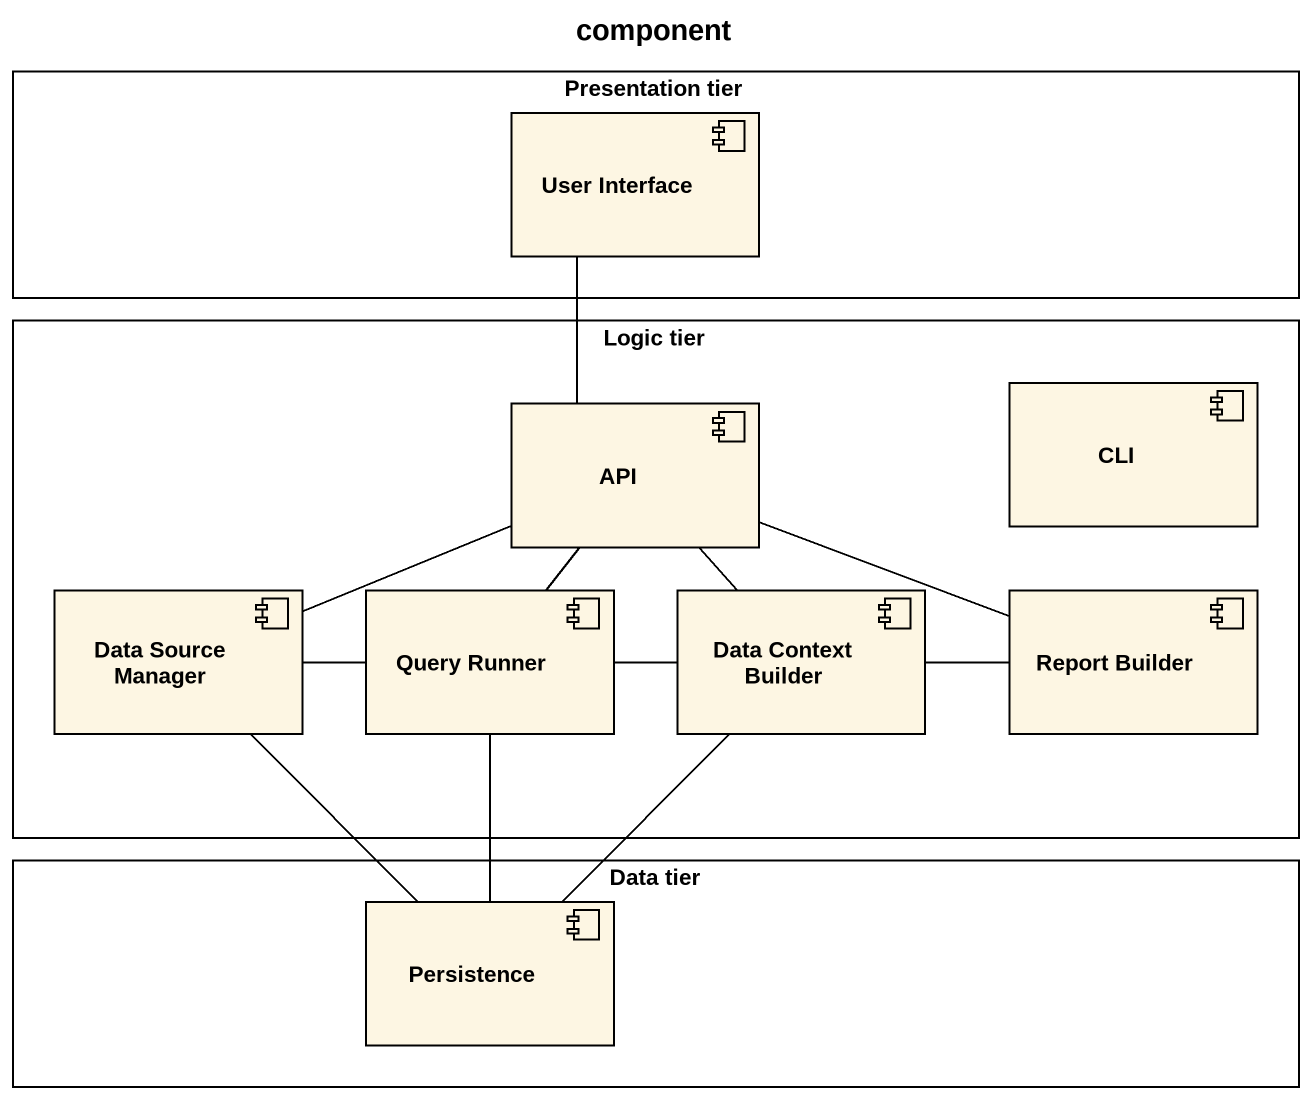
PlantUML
@startuml
title component
rectangle "Presentation tier" as Presentation_tier {
  component "User Interface" as User_Interface
}
rectangle "Logic tier" as Logic_tier {
  component API
  component CLI
  component "Data Source Manager" as Data_Source_Manager
  component "Query Runner" as Query_Runner
  component "Data Context Builder" as Data_Context_Builder
  component "Report Builder" as Report_Builder
}
rectangle "Data tier" as Data_tier {
  component Persistence
}
API -up- User_Interface
API -left- Data_Source_Manager
API -- Query_Runner
API -- Data_Context_Builder
API -right- Report_Builder
Data_Source_Manager -right- Query_Runner
Data_Source_Manager -- Persistence
Query_Runner -right- Data_Context_Builder
Query_Runner -- Persistence
Data_Context_Builder -right- Report_Builder
Data_Context_Builder -- Persistence
@enduml
